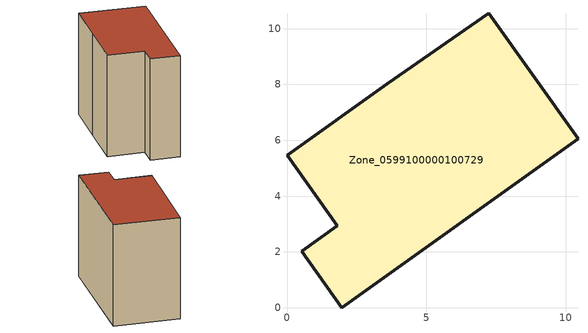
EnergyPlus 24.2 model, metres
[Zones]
Zone_0599100000100729
 floor ground (C_G): 0,5.46 3.59,8.02 7.23,10.55 10.44,6.06 1.97,0 0.53,2.02 1.81,2.94 z0
 wall outside (C_F): 1.97,0 10.44,6.06 7.23,10.55 3.59,8.02 0,5.46 1.81,2.94 0.53,2.02 1.97,0 z0:8.69
 roof outside (C_R): 3.59,8.02 0,5.46 1.81,2.94 0.53,2.02 1.97,0 10.44,6.06 7.23,10.55 z8.69
[BUILDING]
Pand.0599100000100729: North Axis=0; Terrain=City; Loads Convergence Tolerance Value=0.04; Temperature Convergence Tolerance Value=0.4; Solar Distribution=FullExterior; Maximum Number of Warmup Days=25; Minimum Number of Warmup Days=1
[Site:Location]
Rotterdam.The.Hague.AP_ZH_NLD Design_Conditions: Latitude=51.96; Longitude=4.45; Time Zone=1; Elevation=-4.5
[SITE:GROUNDTEMPERATURE:BUILDINGSURFACE]
18, 18, 18, 18, 18, 18, 18, 18, 18, 18, 18, 18
[MATERIAL] Thermal Absorptance=0.9; Solar Absorptance=0.7; Visible Absorptance=0.7
Name | Roughness | Thickness | Conductivity | Density | Specific Heat
G.TC.1975-1991 | MediumSmooth | 0.15 | 0.288461 | 540 | 1210
F.TC.1975-1991 | Rough | 0.3 | 0.230769 | 1920 | 840
R.TC.1975-1991 | MediumRough | 0.2 | 0.153846 | 1500 | 1000
[CONSTRUCTION]
C_G: G.TC.1975-1991
C_F: F.TC.1975-1991
C_R: R.TC.1975-1991
[ZONE]
Zone_0599100000100729: Type=1; Multiplier=1; Ceiling Height=Autocalculate; Volume=Autocalculate; Floor Area=autocalculate; Part of Total Floor Area=Yes
[ZONEINFILTRATION:DESIGNFLOWRATE]
Infil_Zone_0599100000100729: Zone or ZoneList or Space or SpaceList=Zone_0599100000100729; Schedule=AlwaysOn; Design Flow Rate Calculation Method=Flow/Area; Flow Rate per Floor Area=0.003; Constant Term Coefficient=1; Temperature Term Coefficient=0; Velocity Term Coefficient=0; Velocity Squared Term Coefficient=0
[HVACTEMPLATE:ZONE:IDEALLOADSAIRSYSTEM]
Zone_0599100000100729: Maximum Heating Supply Air Temperature=50; Minimum Cooling Supply Air Temperature=13; Maximum Heating Supply Air Humidity Ratio=0.0156; Minimum Cooling Supply Air Humidity Ratio=0.0077; Heating Limit=NoLimit; Cooling Limit=NoLimit; Dehumidification Control Type=ConstantSensibleHeatRatio; Cooling Sensible Heat Ratio=0.7; Dehumidification Setpoint=60; Humidification Control Type=None; Humidification Setpoint=30; Outdoor Air Method=None; Outdoor Air Flow Rate per Person=0.00944; Outdoor Air Flow Rate per Zone Floor Area=0; Outdoor Air Flow Rate per Zone=0; Demand Controlled Ventilation Type=None; Outdoor Air Economizer Type=NoEconomizer; Heat Recovery Type=None; Sensible Heat Recovery Effectiveness=0.7; Latent Heat Recovery Effectiveness=0.65
[ZONECONTROL:THERMOSTAT]
ThermostatControl_Zone_0599100000100729: Zone or ZoneList=Zone_0599100000100729; Control Type Schedule=DualSetpointControlType; Control 1=Thermostat_Zone_0599100000100729; Temperature Difference Between Cutout And Setpoint=0
[THERMOSTATSETPOINT:DUALSETPOINT]
Thermostat_Zone_0599100000100729: Heating Setpoint Temperature Schedule=HeatingSetpoint_Zone_0599100000100729; Cooling Setpoint Temperature Schedule=CoolingSetpoint_Zone_0599100000100729
[SCHEDULE:COMPACT]
HeatingSetpoint_Zone_0599100000100729: Through: 12/31, For: AllDays, Until: 24:00, 21
CoolingSetpoint_Zone_0599100000100729: Through: 12/31, For: AllDays, Until: 24:00, 24
DualSetpointControlType: Through: 12/31, For: AllDays, Until: 24:00, 4
AlwaysOn: Through: 12/31, For: AllDays, Until: 24:00, 1
